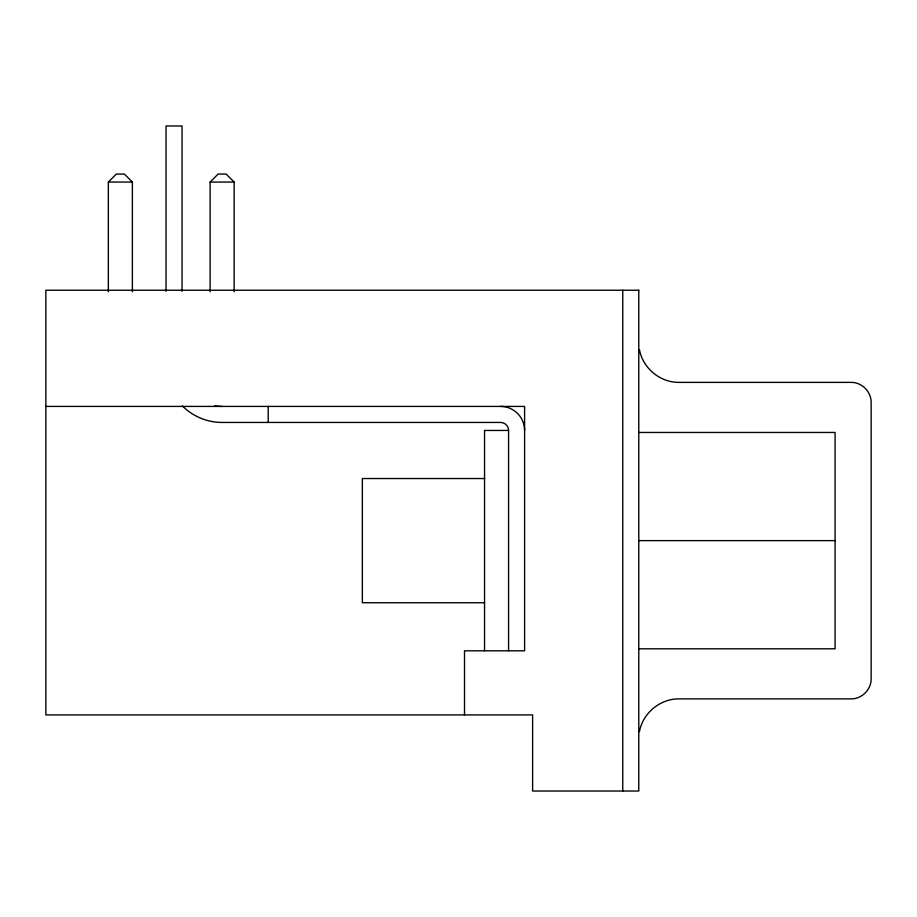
<?xml version="1.0" encoding="UTF-8"?>
<svg xmlns="http://www.w3.org/2000/svg" width="917" height="917" viewBox="0 0 917 917"><rect width="100%" height="100%" fill="white"/><g stroke="black" fill="none" stroke-linecap="round" stroke-linejoin="round"><path stroke-width="1.38" d="M639.458 731.651C642.748 713.162 660.057 698.743 678.844 698.88L851.114 698.88C861.82 699.041 871.31 689.55 871.15 678.844L871.15 402.414C871.31 391.708 861.82 382.217 851.114 382.378L678.844 382.378C660.057 382.515 642.748 368.095 639.458 349.606M108.344 291.812L108.344 182.059L116.356 174.047L124.368 174.047L132.392 182.059L132.392 291.812M210.108 291.812L210.108 182.059L218.12 174.047L226.132 174.047L234.144 182.059L234.144 291.812M108.344 182.059L132.392 182.059M210.108 182.059L234.144 182.059M45.85 406.414L524.604 406.414L524.604 650.806L464.506 650.806L464.506 714.905M508.58 650.806L508.58 430.451L484.543 430.451L484.543 650.806M638.782 432.457L835.089 432.457L835.089 648.8L638.782 648.8M484.749 478.536L362.353 478.536L362.353 602.733L484.543 602.733M638.782 540.629L835.089 540.629M622.758 290.231L622.758 791.027M268.2 406.414L268.2 422.439M182.059 291.308L182.059 125.973L166.034 125.973L166.034 291.308M500.567 406.414A24.037 24.037 0 0 1 524.604 430.451M508.58 430.451A8.012 8.012 0 0 0 500.567 422.439L222.132 422.439A56.086 56.086 0 0 1 182.472 406.013M222.132 406.414A40.061 40.061 0 0 1 214.842 405.75M638.782 290.231L45.85 290.231L45.85 714.905L532.617 714.905L532.617 791.027L638.782 791.027L638.782 290.231"/></g></svg>
